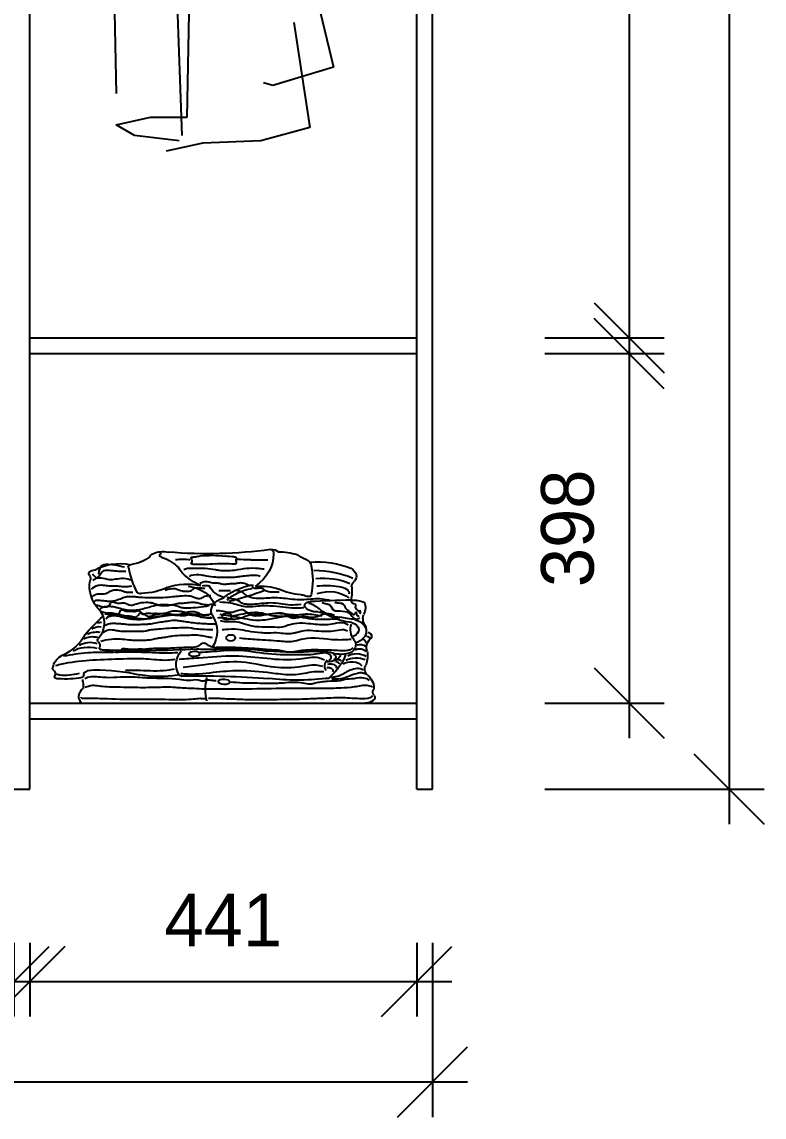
# Model space of a CAD drawing. Header units: millimetres. Extents: x 24776 to 57176, y -19492 to 15017.
# Drawn here: x 42207 to 43053, y 8546 to 9793 of the extents above; entities that cross this region are included whole.
import ezdxf

# ---------------------------------------------------------------- set-up
doc = ezdxf.new("R2010")
doc.units = ezdxf.units.MM
doc.header["$PDMODE"] = 3
doc.styles.add('RomanS', font='')
doc.styles.get('RomanS').set_extended_font_data('YouYuan')
doc.dimstyles.new('SC40', dxfattribs={"dimtxt": 60, "dimasz": 80, "dimexe": 40, "dimexo": 40, "dimgap": 40, "dimtad": 1, "dimdec": 0, "dimzin": 0, "dimdsep": 46, "dimtxsty": 'RomanS', "dimblk": 'OBLIQUE', "dimcen": 0, "dimdle": 40, "dimclrd": 9, "dimclre": 9, "dimclrt": 4, "dimadec": 0, "dimazin": 0, "dimtfac": 1, "dimtdec": 0, "dimtix": 1, "dimtmove": 2, "dimatfit": 1, "dimldrblk": 'DOT', "dimfxl": 1, "dimtolj": 1, "dimtzin": 0, "dimlwd": -1, "dimlwe": -1, "dimarcsym": 0})

# ---------------------------------------------------------------- blocks, each defined once
blk = doc.blocks.new('DFGDGDGS')
at = {"color": 250}
for p, q in [((43240.2, 10683), (43227.8, 10674.1)), ((43256.1, 10675.9), (43240.2, 10683)), ((43227.8, 10674.1), (43220.7, 10642.3)), ((43233.1, 10665.3), (43240.2, 10672.3)), ((43240.2, 10672.3), (43247.3, 10668.8)), ((43247.3, 10668.8), (43247.3, 10658.2)), ((43257.9, 10660), (43256.1, 10675.9)), ((43227.8, 10647.6), (43233.1, 10665.3)), ((43247.3, 10658.2), (43238.4, 10635.2)), ((43243.7, 10628.1), (43257.9, 10660)), ((43220.7, 10642.3), (43227.8, 10647.6)), ((43238.4, 10635.2), (43234.9, 10624.6)), ((43234.9, 10624.6), (43238.4, 10606.9)), ((43252.6, 10578.6), (43243.7, 10628.1)), ((43238.4, 10606.9), (43236.7, 10594.5)), ((43245.1, 10606.2), (43250.6, 10597.2)), ((43210.9, 10583.7), (43238.1, 10604.4)), ((43221.2, 10588.2), (43237.5, 10600.5)), ((43236.7, 10594.5), (43224.3, 10582.1)), ((43254.1, 10567.3), (43248.2, 10603.3)), ((43250.6, 10597.2), (43274.6, 10573.5)), ((43198.5, 10570.9), (43216, 10591.2)), ((43218.2, 10591.2), (43207.6, 10559.5)), ((43224.3, 10582.1), (43214.7, 10579.4)), ((43220.7, 10569.7), (43238.4, 10580.3)), ((43238.4, 10580.3), (43250.8, 10571.5)), ((43267.2, 10582.2), (43271.2, 10560.1)), ((43192.8, 10568.3), (43186.2, 10513.7)), ((43192.8, 10563.4), (43198.5, 10570.9)), ((43211.5, 10568.7), (43220.7, 10569.7)), ((43247.2, 10545), (43254.1, 10567.3)), ((43268.6, 10576.5), (43311, 10563.6)), ((43192, 10561.5), (43139.6, 10521.2)), ((43207.6, 10559.5), (43216, 10519.9)), ((43271.2, 10560.1), (43252, 10439.1)), ((43311, 10563.6), (43371.5, 10526.2)), ((43222, 10478), (43247.2, 10545)), ((43331.8, 10537.9), (43307.8, 10442.1)), ((43139.6, 10521.2), (43130.6, 10503.2)), ((43269.9, 10528.9), (43269.9, 10352.2)), ((43371.5, 10526.2), (43391.7, 10445)), ((43186.2, 10513.7), (43187.2, 10432.8)), ((43210, 10507.9), (43219, 10498.9)), ((43222, 10516.9), (43213, 10433.1)), ((43130.6, 10503.2), (43126.1, 10397.1)), ((43216.9, 10497.9), (43200.1, 10471.3)), ((43219, 10498.9), (43210, 10498.9)), ((43150.1, 10469), (43153.1, 10358.2)), ((43200.1, 10471.3), (43189.2, 10441.7)), ((43252, 10424.1), (43222, 10478)), ((43331.8, 10454), (43325.8, 10358.2)), ((43345.4, 10333.5), (43367.8, 10448)), ((43391.7, 10445), (43424.7, 10160.6)), ((43199.5, 10430.1), (43201, 10424.1)), ((43210, 10435.9), (43201.5, 10429.7)), ((43213, 10433.1), (43207, 10421.1)), ((43209.4, 10435.5), (43213, 10433.1)), ((43213, 10433.1), (43210, 10364.2)), ((43252, 10439.1), (43252, 10424.1)), ((43307.8, 10442.1), (43298.9, 10217.5)), ((43207, 10421.1), (43201, 10421.1)), ((43127.7, 10396.9), (43125.4, 10169.1)), ((43212.9, 10387.7), (43196.8, 10205.9)), ((43155.4, 10369.3), (43164.6, 10171.4)), ((43197.1, 10336), (43200, 10345.7)), ((43269.9, 10061), (43269.9, 10352.2)), ((43201, 10332.1), (43197.1, 10336)), ((43201, 10341.8), (43203.9, 10339.9)), ((43203.9, 10339.9), (43201, 10332.1)), ((43345.4, 10335.3), (43347.2, 10195.6)), ((43193.3, 10255.7), (43199.1, 10260.5)), ((43196.2, 10251.8), (43193.3, 10255.7)), ((43196.2, 10262.5), (43201, 10255.7)), ((43201, 10255.7), (43196.2, 10251.8)), ((43325.8, 10066.9), (43300.5, 10258.5)), ((43196.8, 10205.9), (43197.7, 10152.9)), ((43331.3, 10204.2), (43334.8, 10207.7)), ((43336.5, 10208.5), (43340.9, 10202.4)), ((43347.2, 10209.9), (43339.3, 10204.6)), ((43335.5, 10202.1), (43315, 10188.4)), ((43323.9, 10188.4), (43337.2, 10197.6)), ((43336.5, 10201.6), (43331.3, 10204.2)), ((43339.1, 10185.9), (43336.5, 10201.6)), ((43340.9, 10202.4), (43342.6, 10188.5)), ((43341.1, 10200.3), (43347.2, 10204.5)), ((43367.8, 10043), (43352.6, 10204.5)), ((43192.3, 10182.2), (43197.1, 10163.8)), ((43315, 10188.4), (43254.2, 10162.8)), ((43338.7, 10182.8), (43304.2, 10158)), ((43338.3, 10178.9), (43339.1, 10185.9)), ((43342.6, 10188.5), (43341.7, 10177.2)), ((43349, 10190.2), (43342.4, 10185.4)), ((43125.4, 10169.1), (43120.8, 10090.8)), ((43164.6, 10171.4), (43164, 10163.6)), ((43186.5, 10162.8), (43188.4, 10171.5)), ((43188.4, 10171.5), (43193.3, 10171.5)), ((43244.1, 10167.6), (43248.4, 10171.1)), ((43248.4, 10171.1), (43253.7, 10167.6)), ((43341.7, 10177.2), (43338.3, 10178.9)), ((43166.2, 10165.4), (43162.6, 10162.5)), ((43162.6, 10162.5), (43162.6, 10151.2)), ((43169.2, 10163.8), (43166.2, 10165.4)), ((43166.2, 10156.2), (43166.5, 10160.8)), ((43166.2, 10146.5), (43166.2, 10156.2)), ((43166.5, 10160.8), (43183.9, 10147.8)), ((43166.6, 10160.1), (43169.2, 10163.8)), ((43197.1, 10163.8), (43186.5, 10162.8)), ((43246.8, 10159.7), (43205.6, 10147.2)), ((43249.3, 10164.1), (43244.1, 10165.8)), ((43250, 10161.1), (43246.8, 10159.7)), ((43251.9, 10151.9), (43249.3, 10164.1)), ((43253.7, 10167.6), (43258, 10128.4)), ((43304.2, 10158), (43256.7, 10140.5)), ((43424.7, 10160.6), (43434.6, 9991.9)), ((43162.6, 10151.2), (43161.9, 10138.9)), ((43162.6, 10147.2), (43162.7, 10147.1)), ((43164.9, 10138.6), (43166.2, 10146.5)), ((43165.9, 10144.6), (43178.7, 10134.7)), ((43183.6, 10143.2), (43182.3, 10140.6)), ((43186.8, 10146.4), (43183.6, 10143.2)), ((43183.6, 10140.8), (43185.9, 10144)), ((43185.9, 10144), (43187.8, 10146.2)), ((43187.6, 10147), (43187, 10146.6)), ((43187.8, 10146.2), (43187.6, 10147)), ((43237.9, 10141.8), (43252.2, 10146.8)), ((43252.8, 10131.9), (43251.9, 10151.9)), ((43255.8, 10148.1), (43273.7, 10154.4)), ((43161.9, 10136.3), (43153.1, 10019.5)), ((43161.9, 10138.9), (43161.3, 10137.2)), ((43161.3, 10137.2), (43163.6, 10133.9)), ((43163.6, 10133.9), (43166.9, 10133.6)), ((43165.9, 10135.6), (43164.9, 10138.6)), ((43166.9, 10133.6), (43165.9, 10135.6)), ((43166.2, 10136.5), (43179.6, 10128.2)), ((43182.3, 10140.6), (43181.7, 10133.8)), ((43181.7, 10133.8), (43182.3, 10131.5)), ((43182.3, 10131.5), (43182.5, 10135.1)), ((43182.5, 10135.1), (43183.6, 10140.8)), ((43236.1, 10132.9), (43207.4, 10122.1)), ((43252.5, 10138.9), (43236.1, 10132.9)), ((43250.2, 10127.5), (43252.8, 10131.9)), ((43186.4, 10119.1), (43179.6, 10111.1)), ((43187.2, 10119.1), (43183.4, 10101.9)), ((43186.4, 10106.9), (43188.5, 10118.2)), ((43204.4, 10119.1), (43209, 10095.1)), ((43209.9, 10106.9), (43205.7, 10119.1)), ((43209.9, 10121.6), (43217.4, 10099.3)), ((43255.4, 10124.9), (43250.2, 10127.5)), ((43258, 10128.4), (43255.4, 10124.9)), ((43126.1, 10105.9), (43135.1, 10031)), ((43179.6, 10111.1), (43176.3, 10088.4)), ((43184.3, 10096), (43186.4, 10106.9)), ((43198.3, 10116.5), (43199.1, 10067.8)), ((43213.6, 10087.6), (43209.9, 10106.9)), ((43183.4, 10101.9), (43183, 10088)), ((43184.7, 10073.7), (43184.3, 10096)), ((43209, 10095.1), (43212, 10061.2)), ((43217.4, 10099.3), (43218.3, 10076.7)), ((43176.3, 10088.4), (43172.5, 10074.6)), ((43204, 10084.9), (43198, 10075.9)), ((43198, 10075.9), (43207, 10081.9)), ((43214.5, 10065.3), (43213.6, 10087.6)), ((43172.5, 10074.6), (43176.3, 10076.7)), ((43176.3, 10076.7), (43179.6, 10075)), ((43179.6, 10075), (43182.2, 10061.6)), ((43182.6, 10052.3), (43184.7, 10073.7)), ((43198, 10078.9), (43195, 9941.2)), ((43205.7, 10071.6), (43207, 9953.2)), ((43218.3, 10076.7), (43226.7, 10038.1)), ((43153.1, 10066.9), (43150.1, 9974.1)), ((43182.2, 10061.6), (43182.6, 10052.3)), ((43207, 10049), (43201, 10058)), ((43212, 10061.2), (43214.5, 10035.6)), ((43218.3, 10039.7), (43214.5, 10065.3)), ((43269.9, 10061), (43278.9, 9797.5)), ((43325.8, 10066.9), (43343.8, 9902.3)), ((43201, 10055), (43192.1, 10049)), ((43192.1, 10049), (43198, 10040)), ((43198, 10040), (43207, 10049)), ((43135.1, 10031), (43129.1, 9989.1)), ((43214.5, 10035.6), (43216.2, 10008.7)), ((43217.4, 10023), (43218.3, 10039.7)), ((43226.7, 10038.1), (43226.2, 10007.9)), ((43373.8, 9875.3), (43367.8, 10043)), ((43215.7, 10007.4), (43217.4, 10023)), ((43217.4, 9991.1), (43215.7, 10007.4)), ((43226.2, 10007.9), (43219.1, 10001.1)), ((43219.1, 10001.1), (43217.4, 9991.1)), ((43222, 9995.3), (43218.7, 9997.8)), ((43224.6, 9987.3), (43222, 9995.3)), ((43224.1, 10005.8), (43227.5, 9981.4)), ((43129.1, 9989.1), (43150.1, 9881.3)), ((43227.5, 9981.4), (43224.6, 9987.3)), ((43434.6, 9991.9), (43404.6, 9897.5)), ((43420.8, 9987.3), (43430, 9883.7)), ((43150.1, 9974.1), (43153.1, 9881.3)), ((43195, 9941.2), (43216, 9725.6)), ((43343.8, 9902.3), (43352.8, 9821.5)), ((43153.1, 9881.3), (43144.1, 9761.6)), ((43403.7, 9824.4), (43373.8, 9875.3)), ((43373.8, 9872.3), (43379.7, 9701.7)), ((43424.7, 9869.4), (43403.7, 9824.4)), ((43231, 9731.6), (43219, 9836.4)), ((43352.8, 9821.5), (43400.7, 9797.5)), ((43144.1, 9761.6), (43147.1, 9608.9)), ((43228, 9581.9), (43231, 9731.6)), ((43216, 9725.6), (43222, 9561)), ((43379.7, 9701.7), (43394.7, 9638.8)), ((43349.8, 9689.7), (43367.8, 9570)), ((43394.7, 9638.8), (43325.8, 9617.9)), ((43325.8, 9617.9), (43314.9, 9620.9)), ((43147.1, 9573), (43186.1, 9581.9)), ((43186.1, 9581.9), (43228, 9581.9)), ((43168.1, 9561), (43147.1, 9573)), ((43367.8, 9570), (43311.9, 9555)), ((43219, 9555), (43168.1, 9561)), ((43246, 9552), (43204, 9543)), ((43311.9, 9555), (43246, 9552))]:
    blk.add_line(p, q, dxfattribs=at)
blk.add_circle((43196.7, 10134.7), 18.3, dxfattribs=at)
blk = doc.blocks.new('DGSDG')
at = {"color": 250}
blk.add_line((28855.8, 9393.3), (29179.5, 9393.3), dxfattribs=at)
at = {"color": 250, "extrusion": (0, 0, -1)}
for centre, major_axis, ratio, start_param, end_param in [((28901.5, 9574.1), (40.1, 0), 0.6, 0.635897, 1.31071), ((28944.7, 9558.2), (11.3, 0), 0.6, 3.381071, 4.078779), ((28948.9, 9554.5), (18.8, 0), 0.6, 4.095246, 5.050311), ((28949.5, 9561.6), (4.3, 0), 0.6, 2.085511, 4.197675), ((28922.4, 9533.5), (-49.8, 0), 0.6, 2.096627, 2.654229), ((28999.9, 9761.1), (329.7, 0), 0.6, 1.351868, 1.707072), ((28971.6, 9530.6), (-44.4, 0), 0.6, 1.379843, 1.76175), ((28982.2, 9558.7), (-1.38, 0), 0.6, -0.42138, 2.094495), ((28966.8, 9555.3), (15, 0), 0.6, -0.348353, 0.265583), ((28984.4, 9563.9), (7.66, 0), 0.6, 0.998025, 1.774457), ((28991.3, 9558.9), (3.33, 0), 0.6, 3.76731, 4.712234), ((29004.1, 9513.6), (-79.9, 0), 0.6, 1.408843, 1.767886), ((29031.4, 9589.2), (-49, 0), 0.6, -1.539129, -1.331046), ((29030.5, 9558.4), (2.26, 0), 0.6, 4.449789, 6.427564), ((29063.7, 9555.5), (-31.3, 0), 0.6, -0.159129, 0.145961), ((29046.1, 9600.5), (-73.7, 0), 0.6, 4.67242, 4.887647), ((28981.1, 9561.4), (-93.7, 0), 0.6, 3.111741, 3.818408), ((29073.1, 9563), (8.52, 0), 0.6, 4.533434, 5.74406), ((29068.8, 9564.2), (-6.23, 0), 0.6, 2.39785, 3.456917), ((29079.5, 9536.1), (49.2, 0), 0.6, -1.553735, -1.102052), ((29129.5, 9574.5), (-34.3, 0), 0.6, -1.025366, -0.630599), ((29101.9, 9549.4), (16, 0), 0.6, -0.909857, -0.035716), ((28871.4, 9540.7), (7.02, 0), 0.6, 2.537605, 4.744275), ((28899.5, 9528.9), (-38.6, 0), 0.6, 0.760482, 1.894535), ((28914.1, 9548.4), (4.71, 0), 0.6, 2.685317, 4.189149), ((29184.4, 9566.4), (-276.3, 0), 0.6, -0.28959, -0.11646), ((29034.1, 9562.2), (72, 0), 0.6, 2.193737, 2.794221), ((28983.2, 9552.4), (-2.1, 0), 0.6, 4.68468, 6.665416), ((28991.3, 9610.1), (-98.5, 0), 0.6, 4.536959, 4.793194), ((29018.3, 9507.2), (-75.1, 0), 0.6, 1.439506, 1.7308), ((29031, 9552.7), (1.8, 0), 0.6, 0.148047, 1.988463), ((29064.6, 9301.9), (424.3, 0), 0.6, 4.675804, 4.721218), ((29124.6, 9514.3), (66.4, 0), 0.6, 4.584693, 5.329414), ((28887.7, 9533.1), (231.8, 0), 0.6, -0.119697, 0.119697), ((29119, 9496.7), (-79.7, 0), 0.6, 1.595934, 2.188731), ((29148.4, 9537.8), (20.9, 0), 0.6, -0.797504, 0.468768), ((28961, 9526.1), (-95.8, 0), 0.6, -0.50542, 0.116526), ((28847.7, 9535.2), (18.6, 0), 0.6, -0.281717, 0.211732), ((29131.2, 9504.3), (52.1, 0), 0.6, 4.554845, 5.339055), ((29183.8, 9525.7), (20, 0), 0.6, 3.135456, 3.709418), ((28922.5, 9547.7), (49.2, 0), 0.6, 0.881035, 1.537572), ((28976.7, 9503.1), (42.9, 0), 0.6, 4.149764, 5.079971), ((28965.5, 9502.6), (-41.8, 0), 0.6, 1.866978, 2.971877), ((28998.1, 9522.3), (8.35, 0), 0.6, 4.180699, 4.984857), ((28999.9, 9526), (2.05, 0), 0.6, -1.356278, 0.12301), ((29038.1, 9532.7), (38, 0), 0.6, 2.127745, 2.83641), ((29074.3, 9489), (69.3, 0), 0.6, 3.767111, 4.305288), ((29064.8, 9495.5), (-49.4, 0), 0.6, 0.525409, 1.275836), ((28922.4, 9658.1), (-268.7, 0), 0.6, 4.152304, 4.325646), ((29049.2, 9524.9), (-4.48, 0), 0.6, 1.010019, 2.256322), ((29059.9, 9500.5), (-43.2, 0), 0.6, 1.437369, 2.079486), ((29113.5, 9547.6), (52.3, 0), 0.6, 1.703906, 2.244438), ((29134.4, 9498.5), (47.9, 0), 0.6, 4.500863, 5.025449), ((29138.3, 9503.9), (-27.1, 0), 0.6, 1.048937, 2.53218), ((29148.6, 9518.4), (-12.4, 0), 0.6, 1.613254, 3.291382), ((29028.5, 9520.6), (-135.7, 0), 0.6, 3.080155, 3.2658), ((28922.4, 9519.6), (-2.96, 0), 0.6, 4.099044, 6.00387), ((29031.9, 9498.5), (-28.2, 0), 0.6, -0.285248, 1.060306), ((29105.5, 9510), (-11, 0), 0.6, 1.6711, 2.290225), ((29117.7, 9504.5), (7.34, 0), 0.6, 2.901634, 4.546018), ((29114.8, 9516.3), (-3.06, 0), 0.6, 3.013049, 5.443362), ((29115.8, 9505.7), (-2.52, 0), 0.6, 1.090784, 2.811329), ((27582.6, 25182.6), (-26167.8, 0), 0.6, 4.651954, 4.653738), ((29164.7, 9495.6), (24.9, 0), 0.6, 4.648529, 5.288378), ((29138.4, 9501.8), (-41.2, 0), 0.6, 2.880196, 3.462908), ((28818, 9483.9), (-63.9, 0), 0.6, 2.75662, 3.601404), ((29124.9, 9506), (15, 0), 0.6, 1.501023, 2.851737), ((29079.8, 9478.7), (-59.7, 0), 0.6, 2.268558, 2.54743), ((29116.9, 9478.8), (-31.8, 0), 0.6, 1.859937, 2.423586), ((29163.9, 9514.7), (-43.6, 0), 0.6, -1.095548, -0.653622), ((29363.8, 9308.4), (-572.2, 0), 0.6, 0.494199, 0.564323), ((28877.8, 9482.1), (-5.18, 0), 0.6, 0.850286, 1.77701), ((28923.7, 9475), (86.9, 0), 0.6, -0.36745, 0.363063), ((29171.9, 9513.3), (-48, 0), 0.6, -1.411439, -0.867678), ((29143.3, 9464.5), (44.9, 0), 0.6, -1.556128, -1.40779), ((29176.2, 9531.9), (72.7, 0), 0.6, 1.689356, 1.930986), ((29211.2, 9476.9), (48.6, 0), 0.6, 2.719778, 3.360369), ((29156.4, 9476.7), (15.7, 0), 0.6, -1.045558, 0.937478), ((29154.2, 9474.9), (26.4, 0), 0.6, -1.038806, 1.007372), ((29214.7, 9489.5), (37.9, 0), 0.6, 2.676453, 3.336194), ((28780.4, 9485.3), (83, 0), 0.6, 0.287078, 0.889587), ((28868.7, 9460.8), (-13.5, 0), 0.6, 0.726538, 2.003358), ((28873.7, 9464.4), (-16.5, 0), 0.6, 0.85469, 1.757629), ((28876.3, 9474.7), (9.38, 0), 0.6, 3.633387, 4.938674), ((29179.1, 9466.6), (5.28, 0), 0.6, 5.015104, 6.289783), ((29177.3, 9469.4), (9.49, 0), 0.6, -0.966487, 0.564903), ((28864.2, 9441.7), (-25.4, 0), 0.6, 0.800784, 1.942922), ((28866, 9452.5), (-16.6, 0), 0.6, 0.728775, 2.067696), ((28880.9, 9464.9), (6.53, 0), 0.6, 2.597848, 3.685337), ((28861.8, 9458.8), (15.1, 0), 0.6, -0.463967, 0.250344), ((29143.5, 9459.6), (-25, 0), 0.6, 2.773775, 3.718473), ((29173.4, 9455.2), (7.9, 0), 0.6, 4.288428, 5.61915), ((29168.3, 9460.3), (-12.8, 0), 0.6, 2.328385, 2.929411), ((29211.6, 9456.8), (30.8, 0), 0.6, 2.891341, 3.686208), ((28858.2, 9432.6), (-34.7, 0), 0.6, 0.078736, 0.742902), ((28880.6, 9456.2), (4.29, 0), 0.6, 1.465541, 3.285344), ((28923.5, 9855.5), (-671.1, 0), 0.6, 4.617037, 4.775549), ((29025.3, 9437.2), (61.4, 0), 0.6, 2.829197, 3.574148), ((28984.6, 9449.3), (6.28, 0.05), 0.426789, -0.012855, 6.27033), ((28997.9, 9511.6), (95.6, 0), 0.6, 1.492525, 1.6813), ((29026.9, 9342.5), (-187.9, 0), 0.6, 1.45589, 1.79537), ((29096.9, 9566.1), (-191.7, 0), 0.6, 4.579298, 4.860068), ((29128.2, 9434.8), (29.5, 0), 0.6, 4.513982, 5.313437), ((29136.3, 9449.2), (15, 0), 0.6, 0.137596, 1.618939), ((29039.7, 9463.4), (120, 0), 0.6, 0.208869, 0.597279), ((29139.8, 9445.6), (-6.11, 0), 0.6, 2.096266, 4.098026), ((29151.8, 9460.7), (20, 0), 0.6, 0.887156, 1.921343), ((29168.9, 9433.9), (18, 0), 0.6, 4.021659, 5.327737), ((29169.7, 9441.2), (-13.9, 0), 0.6, 0.763018, 2.431857), ((29172.7, 9450.2), (8.05, 0), 0.6, 4.04843, 5.876406), ((29097.4, 9447.8), (84.7, 0), 0.6, -0.087329, 0.221676), ((28829.7, 9432.7), (-6.61, 0), 0.6, -0.397903, 0.397903), ((29159.3, 9435.5), (26, 0), 0.6, 2.813373, 3.61459), ((29136.1, 9430.1), (6.39, 0), 0.6, 4.645263, 6.666943), ((29139.5, 9433.9), (-6.91, 0), 0.6, 1.167222, 3.406747), ((29145.7, 9438.3), (-3.59, 0), 0.6, 1.543998, 3.321229), ((29148.5, 9440.9), (3.53, 0), 0.6, 3.888267, 6.141131), ((29163.7, 9432.6), (-12.9, 0), 0.6, 0.743266, 2.730483), ((29202.3, 9432.1), (-23.5, 0), 0.6, -0.545346, 0.323874), ((28814.6, 9426.8), (-11.6, 0), 0.6, 2.464508, 3.57965), ((28829.1, 9423.3), (-4.08, 0), 0.6, 4.490146, 6.504713), ((28838, 9459.1), (64.2, 0), 0.6, 1.280152, 1.695277), ((28849.3, 9425.8), (-9.25, 0), 0.6, 2.915659, 3.843526), ((28800.5, 9412.9), (57.6, 0), 0.6, -0.210186, 0.087803), ((28868.8, 9424.1), (-11.5, 0), 0.6, 0.434973, 1.699971), ((28873.3, 9351.5), (132.5, 0), 0.6, 4.689095, 5.09432), ((28945.6, 9477.4), (-89.8, 0), 0.6, 4.489445, 4.969591), ((28969.4, 9425.7), (2.55, 0), 0.6, 1.422134, 3.202642), ((28984.6, 9012.1), (-687, 0), 0.6, 1.549258, 1.694861), ((29158, 9408.2), (160.7, 0), 0.6, 3.009149, 3.289551), ((29018.5, 9417.5), (-6.72, 0.21), 0.395557, 3.180472, 9.463657), ((29102, 9522.6), (-172.1, 0), 0.6, 4.524584, 4.901969), ((29135.1, 9423.4), (-3.99, 0), 0.6, 3.379394, 4.956289), ((29150.1, 9411.5), (39, 0), 0.6, -0.603745, 0.136334), ((28879.5, 9400.7), (26.5, 0), 0.6, 2.818376, 3.75704), ((29199.4, 9405.7), (-11.5, 0), 0.6, -0.583665, 0.388495), ((28864.8, 9396.5), (-10.4, 0), 0.6, -0.533186, -0.130281), ((29179.5, 9399.8), (10.9, 0), 0.6, -0.332767, 1.570796)]:
    blk.add_ellipse(centre, major_axis=major_axis, ratio=ratio, start_param=start_param, end_param=end_param, dxfattribs=at)
for centre, major_axis in [((29021.7, 9491.9), (-5.69, 0)), ((29026.1, 9467.5), (-5.38, 0))]:
    blk.add_ellipse(centre, major_axis=major_axis, ratio=0.6, dxfattribs=at)
at = {"color": 250}
for points, knots in [([(28868.4, 9540.5), (28870.2, 9538.3), (28875.4, 9532.2), (28878, 9545.6), (28890, 9544.3), (28897.3, 9543.5), (28903, 9543.3), (28905.9, 9543.3), (28906.5, 9543.3)], [0, 0, 0, 0, 11.370141, 31.16063, 40.922585, 51.33831, 60.019146, 62.185134, 62.185134, 62.185134, 62.185134]), ([(28905.2, 9548), (28901.5, 9548.8), (28894.1, 9550.4), (28877, 9552.6), (28875.9, 9544.9), (28875.3, 9540.1)], [0, 0, 0, 0, 15.410178, 30.610672, 54.180189, 54.180189, 54.180189, 54.180189]), ([(29064.2, 9545.7), (29062, 9546), (29055.5, 9546.8), (29043.8, 9547), (29031.9, 9544.2), (29021.4, 9543.8), (29014.1, 9543.9), (29006.5, 9545.3), (28997.3, 9546.9), (28986.5, 9546.1), (28978.8, 9547), (28974.5, 9546), (28973.3, 9545.4), (28972.8, 9545.1)], [0, 0, 0, 0, 8.283087, 25.0695, 42.929948, 55.431313, 64.112149, 70.285863, 85.26243, 99.341355, 110.712795, 113.628561, 116.335351, 116.335351, 116.335351, 116.335351]), ([(28913.7, 9533), (28910.5, 9533.9), (28904.4, 9535.7), (28895.5, 9534.3), (28886.7, 9533.1), (28880, 9535.9), (28872, 9535.5), (28869.8, 9533.6), (28868.8, 9532.7)], [0, 0, 0, 0, 12.994576, 24.481301, 33.212585, 45.713197, 53.371012, 59.888902, 59.888902, 59.888902, 59.888902]), ([(29059.8, 9537.6), (29057.1, 9538.2), (29053.2, 9538.9), (29046.7, 9538.2), (29041, 9537.8), (29034.8, 9536.8), (29029, 9536.2), (29021.4, 9536.4), (29014.7, 9536), (29006.5, 9536.8), (28999.9, 9537.4), (28991, 9539.5), (28983.5, 9539.4), (28979.5, 9537.9), (28978.8, 9537.6)], [0, 0, 0, 0, 10.513654, 14.879295, 24.7605, 31.984714, 39.106877, 46.687838, 60.225267, 64.054177, 77.85932, 85.224023, 99.884445, 103.041292, 103.041292, 103.041292, 103.041292]), ([(28867.5, 9523.1), (28869.6, 9524.9), (28873.3, 9528.2), (28882.1, 9527.6), (28888.6, 9526.4), (28895.4, 9526.9), (28901.7, 9526.2), (28907.9, 9525.7), (28911.5, 9526.4), (28913.4, 9526.7)], [0, 0, 0, 0, 13.013827, 22.219279, 30.502364, 38.624822, 47.356106, 54.416336, 61.640547, 61.640547, 61.640547, 61.640547]), ([(28868.4, 9514.8), (28870.2, 9516), (28873.8, 9518.5), (28882.8, 9516.6), (28887.6, 9520.4), (28893.2, 9522.7), (28899, 9522.2), (28903.5, 9520.9), (28906.9, 9519.6), (28909.5, 9519.4), (28911.4, 9519.4), (28913, 9519.4), (28914.1, 9519.4), (28914.7, 9519.4)], [0, 0, 0, 0, 9.638456, 18.843908, 29.671066, 35.984762, 43.58501, 50.127143, 54.969751, 58.263485, 59.887976, 62.053964, 64.219952, 64.219952, 64.219952, 64.219952]), ([(28951.5, 9522), (28955.4, 9523.1), (28962.5, 9525.1), (28969.2, 9520.7), (28975.1, 9520.8), (28978.7, 9520.5), (28982.4, 9521.6), (28984.3, 9525.2), (28991.5, 9524.6), (28995.3, 9524), (28996.6, 9523.8)], [0, 0, 0, 0, 14.448424, 26.07306, 31.515, 35.846979, 39.478933, 45.924968, 56.195136, 61.187327, 61.187327, 61.187327, 61.187327]), ([(29046.8, 9527.2), (29044.7, 9528.3), (29041.2, 9530.1), (29034.8, 9530.1), (29030.8, 9528.8), (29026.3, 9529.2), (29021.8, 9528.4), (29016.5, 9528.2), (29012.2, 9529.9), (29006.6, 9529.5), (29001.2, 9531.1), (28994.9, 9531.8), (28992.4, 9529.9), (28991.2, 9529.6), (28991, 9529.6)], [0, 0, 0, 0, 10.275798, 16.773765, 22.426827, 26.758805, 33.346274, 39.844241, 45.675768, 52.196226, 59.56093, 68.76638, 72.232689, 73.443341, 73.443341, 73.443341, 73.443341]), ([(29026, 9521.2), (29024.5, 9521.1), (29021.7, 9521), (29017.2, 9521), (29014.3, 9521.1), (29012.6, 9521.2)], [0, 0, 0, 0, 5.980995, 10.312974, 16.833429, 16.833429, 16.833429, 16.833429]), ([(29139.8, 9509.7), (29136.6, 9510.5), (29127, 9513), (29109.3, 9509.9), (29092.5, 9511.8), (29076.6, 9513.4), (29065.4, 9512.5), (29053, 9512.2), (29044.3, 9514.7), (29039.8, 9520.2), (29034.2, 9521), (29030.9, 9521.4)], [0, 0, 0, 0, 12.675583, 38.484296, 64.901483, 76.574329, 98.67978, 106.56566, 123.262542, 131.14482, 143.140371, 143.140371, 143.140371, 143.140371]), ([(29081.5, 9519.7), (29078.9, 9519.5), (29073.3, 9519.1), (29065.4, 9520.3), (29061.6, 9525.2), (29053.8, 9522.7), (29051.2, 9524.9), (29050.3, 9525.7)], [0, 0, 0, 0, 9.761958, 21.351918, 27.936664, 38.22511, 43.583744, 43.583744, 43.583744, 43.583744]), ([(28870.1, 9507), (28870.6, 9508.4), (28871.4, 9510.8), (28877.5, 9510.2), (28881.9, 9510), (28886.2, 9509.2), (28890.2, 9509.2), (28895.1, 9510.1), (28900.4, 9512.1), (28905.9, 9514.5), (28912, 9514.9), (28916.9, 9514.6), (28921.2, 9513.9), (28928, 9513.6), (28938.4, 9513.4), (28950.9, 9513.3), (28961, 9514.7), (28969.7, 9515.4), (28976.1, 9515.9), (28982, 9515), (28985.1, 9513.4), (28988.8, 9512.2), (28993.1, 9512.4), (28995, 9514.3), (28998.3, 9515.5), (29001.3, 9515.8), (29003.1, 9515.8), (29003.5, 9515.8)], [0, 0, 0, 0, 7.748497, 12.62197, 20.279787, 25.271976, 29.062455, 35.236168, 43.966014, 52.695858, 59.818024, 66.338482, 71.33067, 76.234094, 91.94683, 110.365685, 123.006798, 130.664615, 143.130799, 147.072745, 152.928646, 158.261146, 162.626786, 167.219903, 171.39867, 176.650831, 178.275325, 178.275325, 178.275325, 178.275325]), ([(28872.7, 9505.3), (28874.7, 9504.6), (28878.7, 9503.1), (28888.8, 9502.2), (28889.1, 9510.4), (28895.2, 9507.4), (28899.7, 9506.5), (28906.1, 9508.7), (28911.5, 9503), (28919.9, 9507.6), (28927, 9507.9), (28933.3, 9508.1), (28937.1, 9507.2), (28940.8, 9506.1), (28944.7, 9504.5), (28949.2, 9504.4), (28954.5, 9504.2), (28958.6, 9505.2), (28963, 9506), (28966.9, 9507.3), (28971.5, 9507.1), (28976.1, 9507.5), (28980.2, 9508.1), (28984.8, 9508.1), (28988.5, 9507.6), (28991.1, 9506.9), (28992.7, 9506.1), (28996.3, 9505.8), (29000.5, 9504.8), (29005.5, 9506.4), (29007.8, 9505.4), (29009.2, 9504.9)], [0, 0, 0, 0, 9.139361, 18.360703, 30.592084, 36.645341, 40.587289, 48.781524, 59.214909, 68.177138, 82.625562, 86.416041, 91.552769, 97.606026, 101.970949, 109.093113, 113.966589, 121.850483, 125.274966, 131.106493, 138.166724, 141.995631, 148.583103, 153.998073, 158.990264, 162.622217, 164.574184, 166.806743, 176.075588, 180.421973, 185.95505, 185.95505, 185.95505, 185.95505]), ([(29109.6, 9501.7), (29107.3, 9501.5), (29095.8, 9500.4), (29078.5, 9503.9), (29059.2, 9504.1), (29048.6, 9502.4), (29037.8, 9503.5), (29028.1, 9507.3), (29017.7, 9507.9), (29013.5, 9508.2)], [0, 0, 0, 0, 8.731284, 43.727605, 65.928989, 80.639258, 83.932992, 106.557459, 122.492241, 122.492241, 122.492241, 122.492241]), ([(29106.2, 9505.4), (29102.1, 9505.1), (29090.5, 9504.1), (29072.4, 9508.9), (29055.9, 9505.5), (29045.7, 9505.6), (29038.2, 9506), (29035.5, 9511), (29027.6, 9511.6), (29024.2, 9512.7), (29022.1, 9513.5)], [0, 0, 0, 0, 15.200493, 43.776384, 69.432999, 77.01396, 82.536017, 96.315363, 101.968427, 110.930654, 110.930654, 110.930654, 110.930654]), ([(29130, 9507.7), (29131.7, 9507.3), (29134.6, 9506.6), (29141.8, 9504.9), (29141, 9497.6), (29152.6, 9498.5), (29162.9, 9497), (29167, 9486.5), (29172.1, 9489.8), (29173.3, 9490.6)], [0, 0, 0, 0, 7.038721, 11.945113, 27.676838, 35.83686, 49.223246, 67.737058, 73.42162, 73.42162, 73.42162, 73.42162]), ([(29144.7, 9508.3), (29146.1, 9507.8), (29148.5, 9507.1), (29155.3, 9507.2), (29155.8, 9500.9), (29161.1, 9498.4), (29166.7, 9491.7), (29169.9, 9500), (29168.7, 9491.4), (29171.8, 9492.7), (29172.5, 9493)], [0, 0, 0, 0, 5.831528, 10.216597, 22.804167, 33.313043, 42.499273, 48.819796, 58.270238, 60.675062, 60.675062, 60.675062, 60.675062]), ([(29163.1, 9510.5), (29163.5, 9508.9), (29163.9, 9507), (29169.5, 9506.1), (29167, 9502.4), (29169.7, 9499.5), (29172.6, 9498), (29174.3, 9493.9), (29174, 9497.2), (29173.8, 9499.2)], [0, 0, 0, 0, 8.735131, 10.496313, 19.758723, 25.088672, 30.501169, 35.124826, 43.000529, 43.000529, 43.000529, 43.000529]), ([(28876.6, 9499.4), (28877.3, 9500.3), (28880.2, 9504.1), (28891.1, 9503.6), (28899.3, 9501.5), (28906, 9499.1), (28914.5, 9498.8), (28922.7, 9499.8), (28929.6, 9501.6), (28936.4, 9503.6), (28943.7, 9505.4), (28952.5, 9505.9), (28960.8, 9504.9), (28967.3, 9503.2), (28972.4, 9501.4), (28979.9, 9501.8), (28989.5, 9502.3), (28997.3, 9503.6), (29001.4, 9504.3)], [0, 0, 0, 0, 6.311573, 24.793905, 30.625432, 40.797924, 53.299289, 61.582376, 72.039443, 81.001671, 90.253965, 101.676786, 113.252384, 121.499307, 128.538028, 134.494498, 149.204765, 164.832657, 164.832657, 164.832657, 164.832657]), ([(28877.2, 9498.3), (28879.8, 9497.3), (28884.7, 9495.3), (28892.1, 9496.5), (28900.1, 9492.1), (28899.6, 9501.9), (28906.8, 9496.9), (28912.1, 9498.5), (28917.1, 9497.1), (28923, 9500.6), (28924.1, 9492.6), (28930.2, 9496), (28935.3, 9495.3), (28941.4, 9495.6), (28947.8, 9495.2), (28954.5, 9496.1), (28959.6, 9499), (28966.4, 9498.1), (28971.7, 9497.6), (28975.7, 9496), (28979.2, 9494.9), (28982.9, 9494.6), (28988.7, 9494.9), (28995.8, 9493.2), (29001.4, 9494.5), (29003.5, 9495)], [0, 0, 0, 0, 11.144808, 20.951654, 27.493787, 39.637008, 46.420836, 54.543294, 59.446718, 65.278246, 76.035753, 81.86728, 87.282253, 95.404708, 104.61016, 111.30783, 120.511827, 128.652286, 135.349956, 140.924071, 146.256573, 150.08548, 154.417459, 168.05187, 176.547464, 176.547464, 176.547464, 176.547464]), ([(28882.7, 9495.1), (28883.5, 9494.9), (28887.5, 9493.9), (28893.4, 9495.8), (28899.3, 9494.3), (28903.7, 9493.1), (28908.9, 9492.3), (28913.7, 9492.5), (28919.7, 9489.7), (28922.7, 9500.5), (28931.6, 9489.3), (28938.6, 9494.1), (28945.4, 9494.7), (28951.1, 9495.7), (28957.1, 9494.9), (28962.9, 9493.5), (28971.1, 9494.9), (28979.3, 9498.3), (28989, 9497.1), (28992.4, 9493.6), (28997, 9493.2), (28999.8, 9493.2), (29001.4, 9493.3)], [0, 0, 0, 0, 3.412852, 15.914218, 21.050945, 26.882473, 34.106686, 40.694155, 44.817618, 57.561421, 71.83099, 82.495991, 86.961105, 97.912035, 103.966018, 109.619082, 121.194679, 133.565067, 146.435722, 152.559876, 157.02499, 162.981457, 162.981457, 162.981457, 162.981457]), ([(28884, 9488.8), (28884.8, 9489.9), (28886.3, 9491.8), (28891, 9493), (28896.1, 9494.5), (28899.8, 9491.9), (28904.1, 9490.9), (28908, 9489.9), (28912.3, 9488.9), (28916.2, 9489), (28919.9, 9488.5), (28924, 9488.6), (28928.5, 9488.9), (28933.5, 9490), (28938, 9491.1), (28944.4, 9492.2), (28951.2, 9493.2), (28957.9, 9494), (28962.8, 9493.5), (28967.8, 9493.2), (28973.9, 9492.4), (28980.4, 9494.9), (28987.8, 9494), (28991.3, 9491), (28996.8, 9491), (29001.1, 9489.9), (29003.5, 9491), (29003.9, 9491.2)], [0, 0, 0, 0, 7.05667, 12.630787, 18.804498, 25.863305, 30.70591, 36.53744, 41.674165, 47.655163, 50.948897, 55.82237, 62.944537, 68.081262, 75.622751, 81.275816, 92.964685, 101.695966, 106.59939, 111.502812, 120.724154, 128.773438, 138.757817, 145.690431, 149.519342, 158.740681, 160.692649, 160.692649, 160.692649, 160.692649]), ([(28884.8, 9490.6), (28886.1, 9491.6), (28889, 9493.7), (28895.9, 9492.7), (28901.7, 9491.9), (28907.8, 9491.1), (28914.6, 9489.8), (28922.5, 9489.7), (28930.6, 9488.9), (28938.2, 9490.4), (28946.7, 9491.9), (28954.6, 9493.3), (28964.3, 9494.2), (28972.2, 9494.6), (28980.7, 9493.7), (28987.7, 9492.7), (28993.6, 9491.5), (28999.2, 9490.2), (29002.5, 9490.3), (29004.8, 9490.3)], [0, 0, 0, 0, 7.28277, 15.963606, 23.187819, 30.412033, 39.342256, 49.687463, 59.990129, 69.446616, 79.041425, 93.620978, 100.20845, 115.921186, 123.043352, 132.49984, 142.773292, 146.197776, 154.878612, 154.878612, 154.878612, 154.878612]), ([(29117, 9494.4), (29110.6, 9493.9), (29095.9, 9492.6), (29074.3, 9497.6), (29050, 9488.6), (29040.4, 9503), (29027.1, 9494), (29017.3, 9498.3), (29011.5, 9498.3), (29009.6, 9498.3)], [0, 0, 0, 0, 23.881114, 54.864803, 85.309102, 102.364015, 119.972215, 134.551768, 141.611998, 141.611998, 141.611998, 141.611998]), ([(29144.3, 9492.9), (29141.5, 9494), (29133.4, 9497.1), (29122.5, 9488.2), (29108.8, 9493.5), (29095.8, 9486.8), (29086.1, 9498.8), (29067.7, 9492.3), (29048.4, 9495.9), (29032.3, 9485.8), (29018.4, 9490.9), (29012, 9490.3), (29010.9, 9490.1)], [0, 0, 0, 0, 11.16205, 32.671923, 47.451691, 62.181099, 80.967705, 103.87095, 125.537594, 153.15167, 173.010152, 177.375795, 177.375795, 177.375795, 177.375795]), ([(29130, 9492.2), (29123.9, 9493.4), (29112.9, 9495.5), (29098.1, 9492.2), (29085, 9491.9), (29071.5, 9492.1), (29060.6, 9496.8), (29044.3, 9495.7), (29034.3, 9493.5), (29027.4, 9491.9)], [0, 0, 0, 0, 23.151195, 41.947701, 57.148194, 72.396768, 91.587244, 104.053427, 131.77385, 131.77385, 131.77385, 131.77385]), ([(28883.1, 9481.8), (28884.7, 9482.6), (28887.7, 9484.2), (28893.4, 9484.2), (28898.1, 9483.8), (28902.8, 9483.6), (28908.2, 9482.9), (28914.4, 9482.4), (28921.4, 9482.9), (28927.3, 9483), (28933.1, 9483.3), (28939.4, 9484.1), (28946.2, 9485.7), (28954.1, 9486.6), (28960.7, 9488.2), (28967, 9487.2), (28972.8, 9486.4), (28979.5, 9485.4), (28987, 9484.3), (28994.4, 9483.9), (29001.5, 9483.5), (29006, 9483.6), (29008.3, 9483.6)], [0, 0, 0, 0, 7.807866, 14.328324, 20.309319, 25.751261, 31.805246, 41.074092, 49.214554, 57.89539, 63.337329, 71.090146, 81.878702, 90.808928, 101.322582, 107.376565, 114.600778, 123.531004, 133.515383, 143.322228, 151.462688, 160.126643, 160.126643, 160.126643, 160.126643]), ([(29149.9, 9489), (29146.3, 9488.9), (29137.1, 9488.4), (29123.3, 9487.9), (29110.6, 9490.1), (29097.4, 9492.4), (29081.7, 9491.6), (29067.4, 9487.5), (29053.5, 9487.1), (29041.2, 9489.5), (29027.9, 9491.9), (29018.4, 9493.3), (29013.9, 9494)], [0, 0, 0, 0, 13.580617, 34.699006, 51.379667, 62.542448, 86.42356, 108.000672, 121.548913, 137.176805, 156.366423, 173.702017, 173.702017, 173.702017, 173.702017]), ([(29160.3, 9481.8), (29158.9, 9482.8), (29154.6, 9485.8), (29144.2, 9483.7), (29131.4, 9481.4), (29117.1, 9483.7), (29102.3, 9484.5), (29092.1, 9482.3), (29083.7, 9478.8), (29074.2, 9479.9), (29063.2, 9479.6), (29051.6, 9480.1), (29041.3, 9483.5), (29032.9, 9485.9), (29024.9, 9485.6), (29019, 9485.6), (29015.3, 9486.7), (29014.3, 9487)], [0, 0, 0, 0, 8.047334, 23.295908, 34.458689, 59.514065, 76.309195, 89.494495, 99.179709, 113.258634, 123.54708, 141.009648, 155.303811, 167.978877, 174.476844, 185.360725, 189.484187, 189.484187, 189.484187, 189.484187]), ([(28877.9, 9463.9), (28881.9, 9464.8), (28892.2, 9467.3), (28906.3, 9465.6), (28918, 9464.8), (28925.1, 9464.8), (28931.5, 9465.1), (28937.5, 9465.6), (28942.4, 9467.4), (28948, 9467.7), (28953.7, 9468.8), (28961.4, 9470.1), (28969.1, 9470.7), (28977.8, 9470.5), (28985.5, 9471.2), (28993.4, 9470.2), (28999.4, 9468.8), (29003.2, 9468.3), (29004.8, 9468)], [0, 0, 0, 0, 15.924846, 40.886555, 51.770436, 60.434391, 67.494619, 75.777706, 82.816426, 88.338483, 96.744381, 105.15028, 118.247204, 125.828165, 137.753385, 147.100872, 155.662083, 161.835797, 161.835797, 161.835797, 161.835797]), ([(28880.9, 9473.2), (28882.7, 9474.8), (28886.4, 9478), (28894.7, 9476.2), (28900.4, 9475.1), (28906.1, 9475.4), (28912.5, 9474.9), (28920.6, 9475.1), (28928.1, 9474.9), (28933.4, 9476.8), (28939.3, 9477.1), (28947.7, 9478), (28957.7, 9479), (28969.2, 9479.1), (28978.3, 9479.7), (28986.2, 9477.7), (28994.1, 9477.3), (29001.1, 9477.1), (29005.2, 9477.1), (29005.7, 9477.1)], [0, 0, 0, 0, 10.717269, 21.668199, 28.365869, 33.780839, 42.461675, 52.750121, 64.172943, 69.505444, 75.559427, 85.975152, 101.827032, 113.211341, 129.465264, 134.60199, 145.017715, 159.107037, 160.731528, 160.731528, 160.731528, 160.731528]), ([(29159, 9475.3), (29157.8, 9475.8), (29153.7, 9477.5), (29145.3, 9475.1), (29134.7, 9474.6), (29122.9, 9475.1), (29111.1, 9476.5), (29103.4, 9473.7), (29097, 9472.5), (29090.1, 9471.4), (29080.5, 9473.6), (29070.1, 9472.8), (29058.1, 9473.2), (29046.6, 9474.6), (29033.8, 9477.8), (29023.5, 9477.1), (29017.7, 9476.7), (29016.5, 9476.6)], [0, 0, 0, 0, 5.574115, 17.682082, 30.779007, 45.979503, 62.233426, 73.395476, 78.532203, 87.346923, 99.45489, 115.699806, 126.002472, 144.268915, 159.516734, 177.394332, 181.759973, 181.759973, 181.759973, 181.759973]), ([(29165.3, 9456.1), (29164, 9455.1), (29161.5, 9453.2), (29155.6, 9452.8), (29149.1, 9452.8), (29140.6, 9453.5), (29130.9, 9453.4), (29119.9, 9454.1), (29111.6, 9453.2), (29102.8, 9452.9), (29093.7, 9449.6), (29082.8, 9453.6), (29073.9, 9453.6), (29067.2, 9454.2), (29061, 9454.6), (29053.1, 9455.3), (29045.3, 9455.7), (29037.3, 9456.1), (29031.1, 9456.4), (29024.4, 9456.4), (29017.7, 9456.3), (29011.3, 9456.4), (29004.5, 9456.2), (29001, 9459.3), (28994.1, 9462.3), (28990.5, 9459), (28985.7, 9456.4), (28977.3, 9456.8), (28964.5, 9455.9), (28952.2, 9455.3), (28941.2, 9455.5), (28935.2, 9455.1), (28928.4, 9454.2), (28920.7, 9454.8), (28912.8, 9453.5), (28901.2, 9456.4), (28902.4, 9448.7), (28891.2, 9451.3), (28881.1, 9453.6)], [0, 0, 0, 0, 7.612958, 14.622087, 20.98629, 32.288466, 46.493961, 57.275258, 73.497072, 77.930133, 90.208559, 110.30481, 119.657657, 123.604526, 135.445131, 143.338868, 153.178715, 164.968683, 173.305471, 176.732349, 189.950312, 198.272732, 201.210057, 214.524081, 219.563501, 228.964908, 232.78733, 244.14232, 257.396445, 282.406803, 289.750117, 298.616243, 305.055215, 315.825407, 326.117679, 339.825195, 342.36841, 368.053206, 368.053206, 368.053206, 368.053206]), ([(29163.4, 9465.7), (29157.6, 9465.3), (29139.6, 9464.1), (29116.4, 9469.7), (29097.4, 9462.3), (29078.7, 9464), (29058.1, 9465.2), (29042.7, 9466.4), (29036, 9467)], [0, 0, 0, 0, 21.686905, 68.305933, 81.88507, 102.461963, 135.709756, 160.829323, 160.829323, 160.829323, 160.829323]), ([(28965.9, 9450.4), (28961.5, 9450.2), (28946.4, 9449.8), (28920.6, 9451.6), (28890.8, 9450.8), (28862, 9451.1), (28844.6, 9448.1), (28835.5, 9446.6)], [0, 0, 0, 0, 16.511189, 56.637248, 96.711421, 128.555957, 163.93538, 163.93538, 163.93538, 163.93538]), ([(29132.9, 9442.1), (29130.7, 9443.1), (29122.7, 9446.8), (29099, 9440.8), (29067.7, 9443.8), (29029.3, 9448), (28995.9, 9444.7), (28974.7, 9443.5), (28967.3, 9443)], [0, 0, 0, 0, 9.867197, 36.532135, 83.864765, 129.633812, 181.305095, 209.474652, 209.474652, 209.474652, 209.474652]), ([(29138.3, 9441.8), (29139.5, 9443.1), (29142, 9445.8), (29136.1, 9451.7), (29121.8, 9448), (29100, 9448.2), (29068.1, 9447.8), (29035, 9455.1), (29009, 9451.7), (28995.4, 9451), (28991.4, 9450.8)], [0, 0, 0, 0, 8.764734, 18.762058, 33.128488, 57.822286, 103.909637, 150.169422, 186.384361, 201.319873, 201.319873, 201.319873, 201.319873]), ([(28962.6, 9442.9), (28959.8, 9442.5), (28948.8, 9441.1), (28930.6, 9443.9), (28903.4, 9443.4), (28873.9, 9442.5), (28846.2, 9440.4), (28831.3, 9436.9), (28826.5, 9435.8)], [0, 0, 0, 0, 10.463154, 41.80881, 68.329401, 112.312911, 152.954214, 172.059837, 172.059837, 172.059837, 172.059837]), ([(29131.1, 9434.8), (29128.6, 9435.4), (29119.4, 9437.6), (29099.6, 9432.3), (29068.8, 9433.9), (29034.5, 9442.7), (29000.5, 9437.1), (28980.1, 9434.8), (28971.8, 9433.9)], [0, 0, 0, 0, 9.933667, 36.066557, 75.065226, 124.083304, 170.755489, 202.374265, 202.374265, 202.374265, 202.374265]), ([(29177.4, 9430.9), (29175.7, 9431.6), (29171.6, 9433.4), (29163.8, 9431.4), (29157.9, 9428.5), (29152.2, 9425.4), (29146.6, 9422.8), (29142.1, 9422.5), (29140.3, 9422.4)], [0, 0, 0, 0, 7.48494, 18.009365, 27.914925, 36.653149, 46.850859, 53.547249, 53.547249, 53.547249, 53.547249]), ([(28827.5, 9426.5), (28828.7, 9426.1), (28836.8, 9423.8), (28845.9, 9425.7), (28853.7, 9427.3)], [0, 0, 0, 0, 5.145338, 33.398072, 33.398072, 33.398072, 33.398072]), ([(29009.6, 9418.5), (29008.2, 9418.6), (29004.5, 9418.7), (28999.1, 9420.2), (28994.1, 9417.3), (28987.3, 9420.8), (28978, 9417.9), (28959.9, 9422.1), (28937.6, 9420.5), (28908.4, 9424.1), (28885.8, 9420.8), (28866.5, 9424.1), (28860.9, 9421.4), (28859.9, 9420.9)], [0, 0, 0, 0, 5.287276, 14.151136, 19.481545, 26.834397, 40.99198, 53.692055, 96.99256, 123.704197, 163.57168, 184.883294, 189.643548, 189.643548, 189.643548, 189.643548]), ([(28961.6, 9431.9), (28958.9, 9431.3), (28946.4, 9428.9), (28927.4, 9430.4), (28911.8, 9430.2), (28906.2, 9430.2)], [0, 0, 0, 0, 10.725029, 48.740094, 69.660604, 69.660604, 69.660604, 69.660604]), ([(29132.3, 9429), (29128.4, 9429), (29117.3, 9429), (29099.8, 9423.9), (29072, 9427.4), (29042.4, 9431), (29008.9, 9428.6), (28985.7, 9425.2), (28972.1, 9426.3), (28969.4, 9426.5)], [0, 0, 0, 0, 14.401644, 41.388632, 69.520082, 117.690454, 154.559267, 195.352663, 205.634085, 205.634085, 205.634085, 205.634085]), ([(29184.3, 9419.1), (29182.3, 9420.3), (29177.2, 9423), (29166.7, 9420.7), (29157.7, 9420.5), (29148.4, 9417.7), (29138.6, 9418.4), (29129.1, 9417.1), (29123.4, 9416.4), (29120.1, 9414.9), (29115.1, 9414.6), (29104.4, 9417.5), (29091.4, 9416.5), (29076.1, 9415.3), (29060.6, 9415.8), (29042.3, 9415.7), (29030.1, 9416.7), (29025.3, 9417.1)], [0, 0, 0, 0, 9.648081, 24.261358, 37.042863, 43.871383, 62.450085, 72.296615, 80.374037, 84.116507, 87.230281, 98.551467, 126.514345, 134.489539, 156.507554, 184.70435, 202.849615, 202.849615, 202.849615, 202.849615]), ([(29180.1, 9426), (29178.7, 9426.7), (29175.8, 9428), (29170, 9427.1), (29164.1, 9425.3), (29158.5, 9422.6), (29150.6, 9420.4), (29144.8, 9420.4), (29141.3, 9420.4)], [0, 0, 0, 0, 6.307766, 12.753358, 20.827201, 30.962747, 39.837495, 52.655239, 52.655239, 52.655239, 52.655239]), ([(28860.4, 9411), (28861.9, 9411.8), (28867.3, 9414.6), (28878.7, 9412), (28895.7, 9411.7), (28916.4, 9411.1), (28939.5, 9411.1), (28956, 9412), (28970.3, 9410.5), (28982.4, 9410.3), (28992.3, 9409.6), (28996.3, 9409.3)], [0, 0, 0, 0, 7.140383, 25.73418, 39.340019, 72.291953, 102.459071, 126.261259, 134.088845, 156.589103, 171.625489, 171.625489, 171.625489, 171.625489]), ([(29187.5, 9411.5), (29185.6, 9412.2), (29179.1, 9414.5), (29166.6, 9410.9), (29149.5, 9410.2), (29130.2, 9409.5), (29109.2, 9409.9), (29081, 9409.9), (29052.2, 9409), (29021.7, 9409.2), (29005.8, 9409), (28997.3, 9408.9)], [0, 0, 0, 0, 8.031425, 27.176997, 46.18422, 73.436805, 99.218111, 124.708131, 179.472875, 207.280172, 239.082917, 239.082917, 239.082917, 239.082917]), ([(28996.8, 9398), (28994.9, 9398.1), (28990.5, 9398.5), (28978.7, 9396.7), (28955.9, 9397.2), (28923.6, 9397.1), (28889.7, 9397.4), (28869.5, 9398.8), (28856.8, 9398.1), (28855.7, 9399.7), (28855.5, 9400)], [0, 0, 0, 0, 6.940845, 16.451435, 45.254781, 91.473012, 139.094253, 167.897596, 176.093109, 177.948551, 177.948551, 177.948551, 177.948551]), ([(29188.2, 9401.2), (29187.2, 9400.5), (29183.4, 9397.9), (29173.9, 9398.2), (29163.8, 9398.4), (29150.5, 9399.7), (29137.3, 9398.7), (29121.9, 9398.2), (29104.2, 9397.3), (29077.3, 9397.2), (29053.1, 9396.4), (29032.2, 9397.6), (29020.8, 9397.6), (29010.4, 9398.6), (29005, 9398.3), (29001.8, 9398.3), (29000.7, 9398.3)], [0, 0, 0, 0, 5.732917, 21.258518, 31.413109, 44.527878, 71.201678, 80.77795, 102.550555, 137.907957, 181.647473, 192.977513, 216.484515, 224.353377, 232.469, 236.524233, 236.524233, 236.524233, 236.524233])]:
    blk.add_open_spline(points, degree=3, knots=knots, dxfattribs=at)
blk = doc.blocks.new('_Oblique')
at = {"color": 0, "linetype": 'ByBlock', "lineweight": -2}
blk.add_line((-0.5, -0.5), (0.5, 0.5), dxfattribs=at)
blk = doc.blocks.new('*D114')
at = {"color": 9, "transparency": 16777216}
for p, q in [((39889, 8744), (39889, 8545.6)), ((42675, 8744), (42675, 8545.6)), ((39849, 8585.6), (42715, 8585.6))]:
    blk.add_line(p, q, dxfattribs=at)
at = {"layer": 'Defpoints', "color": 0, "transparency": 16777216}
for p in [(39889, 8784), (42675, 8784), (42675, 8585.6)]:
    blk.add_point(p, dxfattribs=at)
at = {"color": 9, "transparency": 16777216, "xscale": 80, "yscale": 80, "zscale": 80, "rotation": 180}
blk.add_blockref('_Oblique', (39889, 8585.6), dxfattribs=at)
at = {"color": 9, "transparency": 16777216, "xscale": 80, "yscale": 80, "zscale": 80}
blk.add_blockref('_Oblique', (42675, 8585.6), dxfattribs=at)
at = {"color": 4, "transparency": 16777216, "insert": (41282, 8655.6), "char_height": 60, "attachment_point": 5, "style": 'RomanS'}
blk.add_mtext('\\A1;2786', dxfattribs=at)
blk = doc.blocks.new('_Dot')
at = {"color": 0, "linetype": 'ByBlock', "lineweight": -2}
blk.add_line((-0.5, 0), (-1, 0), dxfattribs=at)
at = {"color": 0, "linetype": 'ByBlock', "const_width": 0.5}
blk.add_lwpolyline([(-0.25, 0, 1), (0.25, 0, 1)], format="xyb", close=True, dxfattribs=at)
blk = doc.blocks.new('*D116')
at = {"color": 9, "transparency": 16777216}
for p, q in [((41325, 8744), (41325, 8660)), ((42198, 8744), (42198, 8660)), ((41285, 8700), (42238, 8700))]:
    blk.add_line(p, q, dxfattribs=at)
at = {"layer": 'Defpoints', "color": 0, "transparency": 16777216}
for p in [(41325, 8784), (42198, 8784), (42198, 8700)]:
    blk.add_point(p, dxfattribs=at)
at = {"color": 9, "transparency": 16777216, "xscale": 80, "yscale": 80, "zscale": 80, "rotation": 180}
blk.add_blockref('_Oblique', (41325, 8700), dxfattribs=at)
at = {"color": 9, "transparency": 16777216, "xscale": 80, "yscale": 80, "zscale": 80}
blk.add_blockref('_Oblique', (42198, 8700), dxfattribs=at)
at = {"color": 4, "transparency": 16777216, "insert": (41761.5, 8770), "char_height": 60, "attachment_point": 5, "style": 'RomanS'}
blk.add_mtext('\\A1;873', dxfattribs=at)
blk = doc.blocks.new('*D117')
at = {"color": 9, "transparency": 16777216}
for p, q in [((42216, 8744), (42216, 8660)), ((42657, 8744), (42657, 8660)), ((42176, 8700), (42697, 8700))]:
    blk.add_line(p, q, dxfattribs=at)
at = {"layer": 'Defpoints', "color": 0, "transparency": 16777216}
for p in [(42216, 8784), (42657, 8784), (42657, 8700)]:
    blk.add_point(p, dxfattribs=at)
at = {"color": 9, "transparency": 16777216, "xscale": 80, "yscale": 80, "zscale": 80, "rotation": 180}
blk.add_blockref('_Oblique', (42216, 8700), dxfattribs=at)
at = {"color": 9, "transparency": 16777216, "xscale": 80, "yscale": 80, "zscale": 80}
blk.add_blockref('_Oblique', (42657, 8700), dxfattribs=at)
at = {"color": 4, "transparency": 16777216, "insert": (42436.5, 8770), "char_height": 60, "attachment_point": 5, "style": 'RomanS'}
blk.add_mtext('\\A1;441', dxfattribs=at)
blk = doc.blocks.new('*D118')
at = {"color": 9, "transparency": 16777216}
for p, q in [((43012.9, 11359.3), (43012.9, 8879.3)), ((42802.9, 11319.3), (43052.9, 11319.3)), ((42802.9, 8919.3), (43052.9, 8919.3))]:
    blk.add_line(p, q, dxfattribs=at)
at = {"layer": 'Defpoints', "color": 0, "transparency": 16777216}
for p in [(42762.9, 11319.3), (42762.9, 8919.3), (43012.9, 8919.3)]:
    blk.add_point(p, dxfattribs=at)
at = {"color": 9, "transparency": 16777216, "xscale": 80, "yscale": 80, "zscale": 80}
for p, rotation in [((43012.9, 11319.3), 90), ((43012.9, 8919.3), 270)]:
    blk.add_blockref('_Oblique', p, dxfattribs=dict(at, rotation=rotation))
at = {"color": 4, "transparency": 16777216, "insert": (42942.9, 10119.3), "char_height": 60, "attachment_point": 5, "rotation": 90, "style": 'RomanS'}
blk.add_mtext('\\A1;2400', dxfattribs=at)
blk = doc.blocks.new('*D120')
at = {"color": 9, "transparency": 16777216}
for p, q in [((42899.1, 10873.3), (42899.1, 9393.3)), ((42802.9, 10833.3), (42939.1, 10833.3)), ((42802.9, 9433.3), (42939.1, 9433.3))]:
    blk.add_line(p, q, dxfattribs=at)
at = {"layer": 'Defpoints', "color": 0, "transparency": 16777216}
for p in [(42762.9, 10833.3), (42762.9, 9433.3), (42899.1, 9433.3)]:
    blk.add_point(p, dxfattribs=at)
at = {"color": 9, "transparency": 16777216, "xscale": 80, "yscale": 80, "zscale": 80}
for p, rotation in [((42899.1, 10833.3), 90), ((42899.1, 9433.3), 270)]:
    blk.add_blockref('_Oblique', p, dxfattribs=dict(at, rotation=rotation))
at = {"color": 4, "transparency": 16777216, "insert": (42829.1, 10133.3), "char_height": 60, "attachment_point": 5, "rotation": 90, "style": 'RomanS'}
blk.add_mtext('\\A1;1400', dxfattribs=at)
blk = doc.blocks.new('*D121')
at = {"color": 9, "transparency": 16777216}
for p, q in [((42899.1, 9455.3), (42899.1, 8977.3)), ((42802.9, 9415.3), (42939.1, 9415.3)), ((42802.9, 9017.3), (42939.1, 9017.3))]:
    blk.add_line(p, q, dxfattribs=at)
at = {"layer": 'Defpoints', "color": 0, "transparency": 16777216}
for p in [(42762.9, 9415.3), (42762.9, 9017.3), (42899.1, 9017.3)]:
    blk.add_point(p, dxfattribs=at)
at = {"color": 9, "transparency": 16777216, "xscale": 80, "yscale": 80, "zscale": 80}
for p, rotation in [((42899.1, 9415.3), 90), ((42899.1, 9017.3), 270)]:
    blk.add_blockref('_Oblique', p, dxfattribs=dict(at, rotation=rotation))
at = {"color": 4, "transparency": 16777216, "insert": (42829.1, 9216.3), "char_height": 60, "attachment_point": 5, "rotation": 90, "style": 'RomanS'}
blk.add_mtext('\\A1;398', dxfattribs=at)

msp = doc.modelspace()

# ---------------------------------------------------------------- linework, layer by layer
at = {"color": 255}
for p, q in [((42657, 8919.3), (42657, 11319.3)), ((42675, 8919.3), (42675, 11319.3)), ((42216, 8919.3), (42216, 11301.3)), ((42216, 9433.3), (42657, 9433.3)), ((42216, 9415.3), (42657, 9415.3)), ((42216, 9017.3), (42657, 9017.3)), ((42216, 8999.3), (42657, 8999.3)), ((42198, 8919.3), (42216, 8919.3)), ((42657, 8919.3), (42675, 8919.3))]:
    msp.add_line(p, q, dxfattribs=at)

# ---------------------------------------------------------------- block references
msp.add_blockref('DFGDGDGS', (-832.7, 102.9), dxfattribs=at)
at = {"color": 250}
msp.add_blockref('DGSDG', (13418.9, -376), dxfattribs=at)

# ---------------------------------------------------------------- dimensions: what is measured, and where the dimension line sits
at = {"color": 255}
for base, p1, p2, picture, middle in [((43012.9, 8919.3), (42762.9, 11319.3), (42762.9, 8919.3), '*D118', (42942.9, 10119.3)), ((42899.1, 9433.3), (42762.9, 10833.3), (42762.9, 9433.3), '*D120', (42829.1, 10133.3)), ((42899.1, 9017.3), (42762.9, 9415.3), (42762.9, 9017.3), '*D121', (42829.1, 9216.3))]:
    dim = msp.add_linear_dim(base=base, p1=p1, p2=p2, angle=90, dimstyle='SC40', dxfattribs=at)
    dim.commit()
    dim.dimension.update_dxf_attribs({"geometry": picture, "text_midpoint": middle})
for base, p1, p2, picture, middle in [((42198, 8700), (41325, 8784), (42198, 8784), '*D116', (41761.5, 8770)), ((42657, 8700), (42216, 8784), (42657, 8784), '*D117', (42436.5, 8770)), ((42675, 8585.6), (39889, 8784), (42675, 8784), '*D114', (41282, 8655.6))]:
    dim = msp.add_linear_dim(base=base, p1=p1, p2=p2, dimstyle='SC40', dxfattribs=at)
    dim.commit()
    dim.dimension.update_dxf_attribs({"geometry": picture, "text_midpoint": middle})

doc.saveas('drawing.dxf')
